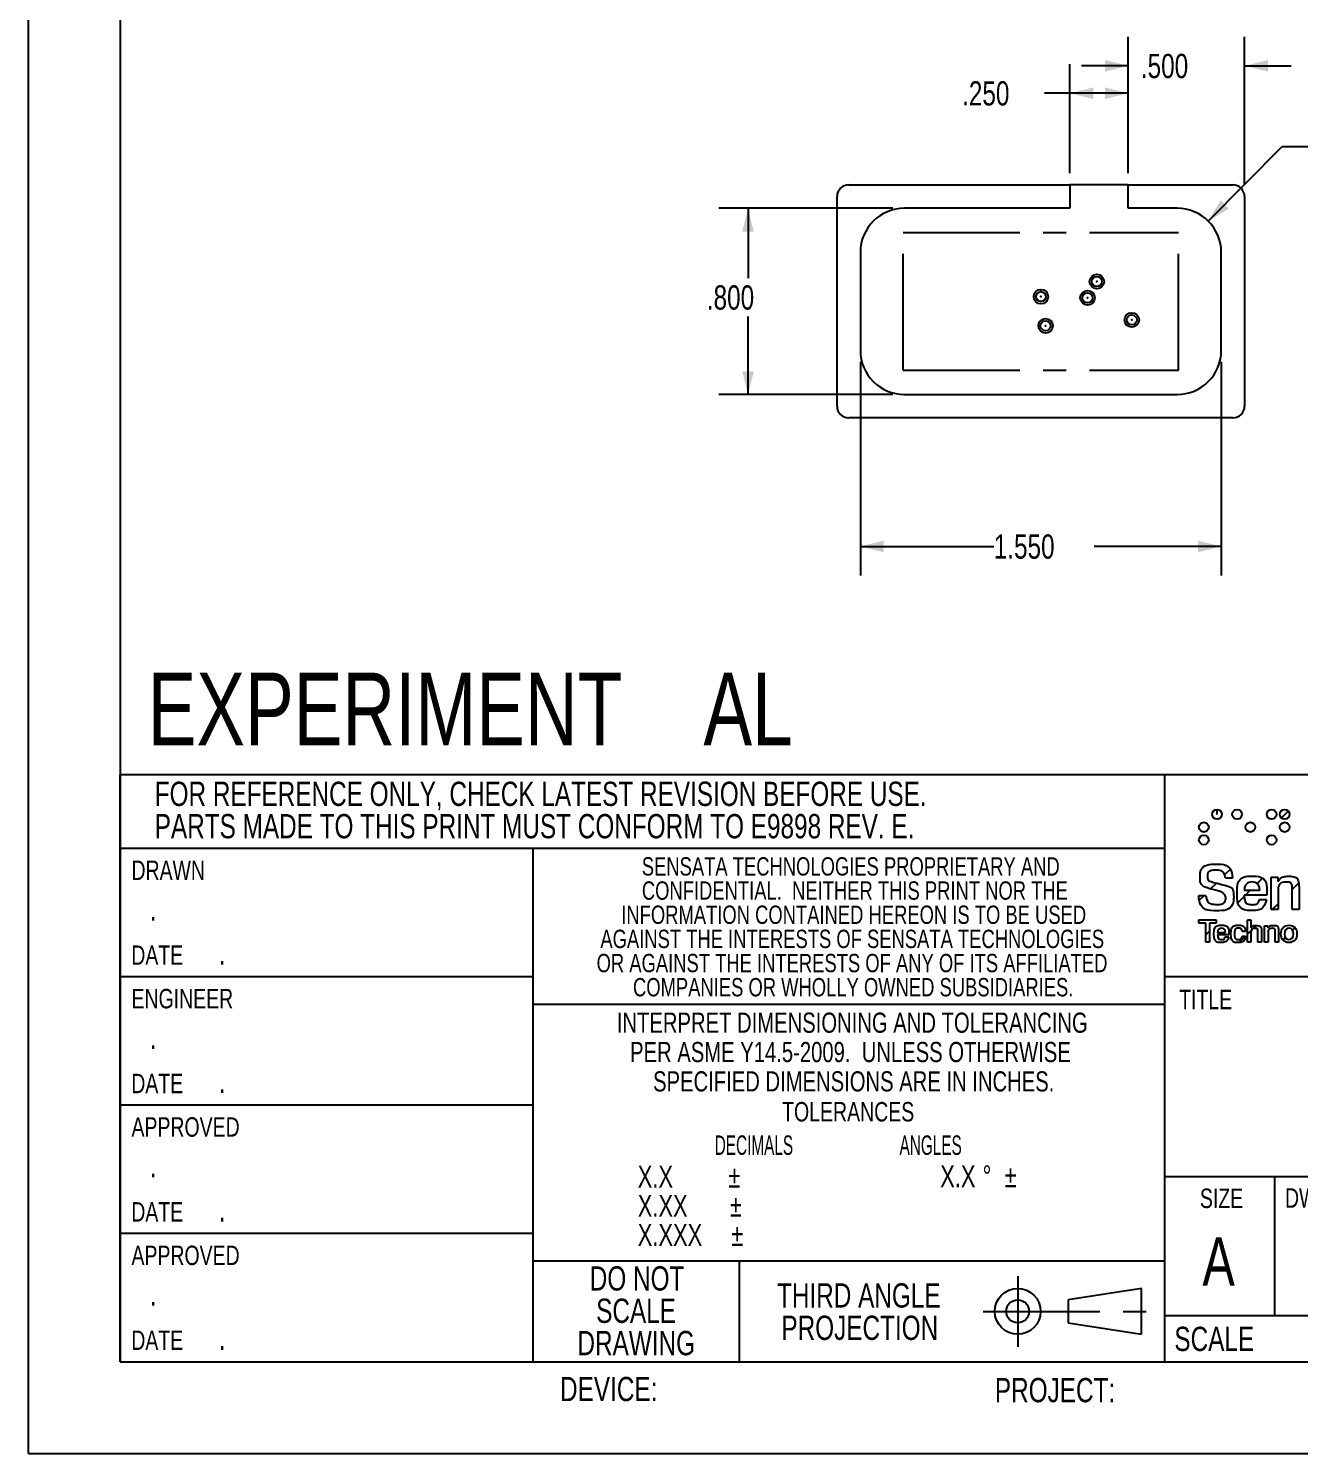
# Model space of a CAD drawing. Extents: x 0 to 8.5, y 0 to 11.
# Drawn here: x 0 to 5.46, y 0 to 6.12 of the extents above; entities that cross this region are included whole.
import ezdxf

# ---------------------------------------------------------------- set-up
doc = ezdxf.new("R2010")
doc.units = 0
doc.header["$MEASUREMENT"] = 0
doc.header["$PDSIZE"] = -1
doc.linetypes.add('CENTERX2', pattern=[0.8, 0.5, -0.1, 0.1, -0.1])
doc.layers.get('0').update_dxf_attribs({"linetype": 'CONTINUOUS'})
doc.styles.add('SLDTEXTSTYLE0', font='TXT', dxfattribs={"width": 0.75})
doc.styles.add('SLDTEXTSTYLE2', font='TXT', dxfattribs={"width": 0.589744})
doc.dimstyles.new('SLDDIMSTYLE0', dxfattribs={"dimtxt": 0.104167, "dimasz": 0.1, "dimexe": 0, "dimexo": 0.0625, "dimgap": 0.026042, "dimtad": 0, "dimtih": 1, "dimtoh": 1, "dimdec": 3, "dimrnd": 1e-09, "dimzin": 4, "dimtxsty": 'SLDTEXTSTYLE0', "dimsah": 1, "dimcen": 0.09, "dimazin": 3, "dimtfac": 1, "dimtdec": 3, "dimtofl": 0, "dimtmove": 0, "dimatfit": 3, "dimtolj": 1, "dimtzin": 12})
doc.dimstyles.new('SLDDIMSTYLE2', dxfattribs={"dimtxt": 0.104167, "dimasz": 0.1, "dimexe": 0, "dimexo": 0.0625, "dimgap": 0.026042, "dimtad": 0, "dimtih": 1, "dimtoh": 1, "dimdec": 3, "dimrnd": 1e-09, "dimzin": 4, "dimtxsty": 'SLDTEXTSTYLE0', "dimsah": 1, "dimcen": 0, "dimazin": 3, "dimtfac": 1, "dimtdec": 3, "dimtofl": 0, "dimtmove": 0, "dimatfit": 3, "dimtolj": 1, "dimtzin": 12})
doc.dimstyles.new('SLDDIMSTYLE3', dxfattribs={"dimtxt": 0.104167, "dimasz": 0.1, "dimexe": 0, "dimexo": 0.0625, "dimgap": 0.026042, "dimtad": 0, "dimtih": 1, "dimtoh": 1, "dimdec": 3, "dimrnd": 1e-09, "dimzin": 4, "dimtxsty": 'SLDTEXTSTYLE0', "dimsah": 1, "dimcen": 0.09, "dimazin": 3, "dimtfac": 1, "dimtdec": 3, "dimtmove": 0, "dimatfit": 3, "dimtolj": 1, "dimtzin": 12})

# ---------------------------------------------------------------- blocks, each defined once
blk = doc.blocks.new('SW_NOTE_2')
at = {"color": 0, "linetype": 'CONTINUOUS', "attachment_point": 2}
for s, insert, char_height, style in [('TOLERANCES', (0.3391, 0.1076), 0.08346, 'SLDTEXTSTYLE0'), ('DECIMALS                         ANGLES', (0.2964, -0.0359), 0.083465, 'SLDTEXTSTYLE2')]:
    blk.add_mtext(s, dxfattribs=dict(at, insert=insert, char_height=char_height, style=style))
blk = doc.blocks.new('SW_NOTE_3')
at = {"color": 0, "linetype": 'CONTINUOUS', "char_height": 0.086614, "attachment_point": 2, "style": 'SLDTEXTSTYLE0'}
for s, insert in [('INTERPRET DIMENSIONING AND TOLERANCING', (1.2627, 0.1117)), ('PER ASME Y14.5-2009.  UNLESS OTHERWISE', (1.2549, -0.0143)), ('SPECIFIED DIMENSIONS ARE IN INCHES.', (1.2689, -0.1403))]:
    blk.add_mtext(s, dxfattribs=dict(at, insert=insert))
blk = doc.blocks.new('SW_NOTE_4')
at = {"color": 0, "linetype": 'CONTINUOUS', "char_height": 0.104167, "attachment_point": 1, "style": 'SLDTEXTSTYLE0'}
for s, insert in [('FOR REFERENCE ONLY, CHECK LATEST REVISION BEFORE USE.', (0, 0.1343)), ('PARTS MADE TO THIS PRINT MUST CONFORM TO E9898 REV. E.', (0, -0.0046))]:
    blk.add_mtext(s, dxfattribs=dict(at, insert=insert))
blk = doc.blocks.new('SW_NOTE_5')
at = {"color": 0, "linetype": 'CONTINUOUS', "char_height": 0.09375, "attachment_point": 1, "style": 'SLDTEXTSTYLE0'}
for s, insert in [('X.X', (0, 0.1209)), ('%%p', (0.3894, 0.1209)), ('X.XX', (0, -0.0041)), ('%%p', (0.3954, -0.0041)), ('X.XXX', (0, -0.1291)), ('%%p', (0.4013, -0.1291))]:
    blk.add_mtext(s, dxfattribs=dict(at, insert=insert))
blk = doc.blocks.new('SW_NOTE_6')
at = {"color": 0, "linetype": 'CONTINUOUS', "char_height": 0.09375, "attachment_point": 1, "style": 'SLDTEXTSTYLE0'}
for s, insert in [('X.X', (0, 0.1209)), ('%%d', (0.1821, 0.1209)), ('%%p', (0.2763, 0.1209))]:
    blk.add_mtext(s, dxfattribs=dict(at, insert=insert))
blk = doc.blocks.new('SW_NOTE_7')
at = {"color": 0, "linetype": 'CONTINUOUS', "char_height": 0.3125, "attachment_point": 1, "style": 'SLDTEXTSTYLE0'}
for s, insert in [('EXPERIMENT', (0, 0.4028)), ('AL', (2.3866, 0.4028))]:
    blk.add_mtext(s, dxfattribs=dict(at, insert=insert))
blk = doc.blocks.new('SW_NOTE_8')
at = {"color": 0, "linetype": 'CONTINUOUS', "attachment_point": 2, "style": 'SLDTEXTSTYLE0'}
for s, insert, char_height in [('THIRD ANGLE', (0.4313, 0.1343), 0.104167), ('PROJECTION', (0.4355, -0.0046), 0.10417)]:
    blk.add_mtext(s, dxfattribs=dict(at, insert=insert, char_height=char_height))
blk = doc.blocks.new('SW_NOTE_10')
at = {"color": 0, "linetype": 'CONTINUOUS', "char_height": 0.07874, "attachment_point": 2, "style": 'SLDTEXTSTYLE0'}
for s, insert in [('SENSATA TECHNOLOGIES PROPRIETARY AND', (1.0913, 0.1015)), ('CONFIDENTIAL.  NEITHER THIS PRINT NOR THE', (1.1091, -0.0022)), ('INFORMATION CONTAINED HEREON IS TO BE USED', (1.104, -0.106)), ('AGAINST THE INTERESTS OF SENSATA TECHNOLOGIES', (1.0977, -0.2097)), ('OR AGAINST THE INTERESTS OF ANY OF ITS AFFILIATED', (1.0968, -0.3135)), ('COMPANIES OR WHOLLY OWNED SUBSIDIARIES.', (1.1019, -0.4172))]:
    blk.add_mtext(s, dxfattribs=dict(at, insert=insert))
blk = doc.blocks.new('SW_NOTE_11')
at = {"color": 0, "linetype": 'CONTINUOUS', "char_height": 0.10417, "attachment_point": 2, "style": 'SLDTEXTSTYLE0'}
for s, insert in [('DO NOT', (0.2702, 0.1343)), ('SCALE', (0.2659, -0.0046)), ('DRAWING', (0.2667, -0.1435))]:
    blk.add_mtext(s, dxfattribs=dict(at, insert=insert))
blk = doc.blocks.new('_D_3')
at = {"color": 7, "linetype": 'CONTINUOUS'}
for p, q in [((5.0662, 5.2917), (5.384, 5.6116)), ((5.384, 5.6116), (5.5021, 5.6116))]:
    blk.add_line(p, q, dxfattribs=at)
blk.add_solid([(5.0662, 5.2917), (5.1544, 5.345), (5.1189, 5.3802)], dxfattribs=at)
at = {"color": 7, "linetype": 'CONTINUOUS', "insert": (5.5021, 5.6631, 0.4), "char_height": 0.10417, "attachment_point": 1, "style": 'SLDTEXTSTYLE0'}
blk.add_mtext('R.190', dxfattribs=at)
blk = doc.blocks.new('_D_4')
at = {"color": 7, "linetype": 'CONTINUOUS'}
for p, q in [((3.5722, 4.6869), (3.5722, 3.7696)), ((5.1222, 4.6869), (5.1222, 3.7696)), ((3.5722, 3.8946), (4.145, 3.8946)), ((5.1222, 3.8946), (4.5758, 3.8946))]:
    blk.add_line(p, q, dxfattribs=at)
for points in [[(3.5722, 3.8946), (3.6722, 3.8696), (3.6722, 3.9196)], [(5.1222, 3.8946), (5.0222, 3.9196), (5.0222, 3.8696)]]:
    blk.add_solid(points, dxfattribs=at)
at = {"color": 7, "linetype": 'CONTINUOUS', "insert": (4.145, 3.9462, 0.4), "char_height": 0.10417, "attachment_point": 1, "style": 'SLDTEXTSTYLE0'}
blk.add_mtext('1.550', dxfattribs=at)
blk = doc.blocks.new('_D_5')
at = {"color": 7, "linetype": 'CONTINUOUS'}
for p, q in [((3.7122, 5.3469), (2.9648, 5.3469)), ((3.0898, 5.3469), (3.0898, 5.0469)), ((3.0898, 4.5469), (3.0898, 4.8814)), ((3.7122, 4.5469), (2.9648, 4.5469))]:
    blk.add_line(p, q, dxfattribs=at)
for points in [[(3.0898, 5.3469), (3.0648, 5.2469), (3.1148, 5.2469)], [(3.0898, 4.5469), (3.1148, 4.6469), (3.0648, 4.6469)]]:
    blk.add_solid(points, dxfattribs=at)
at = {"color": 7, "linetype": 'CONTINUOUS', "insert": (2.9129, 5.0157, 0.4), "char_height": 0.10417, "attachment_point": 1, "style": 'SLDTEXTSTYLE0'}
blk.add_mtext('.800', dxfattribs=at)
blk = doc.blocks.new('_D_6')
at = {"color": 7, "linetype": 'CONTINUOUS'}
for p, q in [((4.7222, 5.4969), (4.7222, 6.0832)), ((5.2222, 5.4469), (5.2222, 6.0832)), ((4.7222, 5.9582), (4.5222, 5.9582)), ((5.2222, 5.9582), (5.4222, 5.9582))]:
    blk.add_line(p, q, dxfattribs=at)
for points in [[(4.7222, 5.9582), (4.6222, 5.9832), (4.6222, 5.9332)], [(5.2222, 5.9582), (5.3222, 5.9332), (5.3222, 5.9832)]]:
    blk.add_solid(points, dxfattribs=at)
at = {"color": 7, "linetype": 'CONTINUOUS', "insert": (4.7768, 6.0097, 0.4), "char_height": 0.10417, "attachment_point": 1, "style": 'SLDTEXTSTYLE0'}
blk.add_mtext('.500', dxfattribs=at)
blk = doc.blocks.new('_D_7')
at = {"color": 7, "linetype": 'CONTINUOUS'}
for p, q in [((4.4722, 5.4969), (4.4722, 5.9656)), ((4.7222, 5.4969), (4.7222, 5.9656)), ((4.4722, 5.8406), (4.3629, 5.8406)), ((4.7222, 5.8406), (4.4722, 5.8406))]:
    blk.add_line(p, q, dxfattribs=at)
for points in [[(4.4722, 5.8406), (4.5722, 5.8156), (4.5722, 5.8656)], [(4.7222, 5.8406), (4.6222, 5.8656), (4.6222, 5.8156)]]:
    blk.add_solid(points, dxfattribs=at)
at = {"color": 7, "linetype": 'CONTINUOUS', "insert": (4.0091, 5.8921, 0.4), "char_height": 0.10417, "attachment_point": 1, "style": 'SLDTEXTSTYLE0'}
blk.add_mtext('.250', dxfattribs=at)

msp = doc.modelspace()

# ---------------------------------------------------------------- hatches: boundary and pattern name
at = {"linetype": 'CONTINUOUS'}
h = msp.add_hatch(dxfattribs=at)
h.set_pattern_fill('ANSI31', style=0)
edge = h.paths.add_edge_path(flags=0)
edge.add_spline(control_points=[(5.0829, 2.7441), (5.0829, 2.7556), (5.0923, 2.765), (5.1038, 2.765), (5.1153, 2.765), (5.1246, 2.7556), (5.1246, 2.7441)], knot_values=[0, 0, 0, 0, 1, 1, 1, 2, 2, 2, 2], weights=[1, 1, 1, 1, 1, 1, 1], degree=3, periodic=0)
edge.add_spline(control_points=[(5.1246, 2.7441), (5.1246, 2.7326), (5.1153, 2.7232), (5.1038, 2.7232), (5.0923, 2.7232), (5.0829, 2.7326), (5.0829, 2.7441)], knot_values=[2, 2, 2, 2, 3, 3, 3, 4, 4, 4, 4], weights=[1, 1, 1, 1, 1, 1, 1], degree=3, periodic=0)
h = msp.add_hatch(dxfattribs=at)
h.set_pattern_fill('ANSI31', style=0)
edge = h.paths.add_edge_path(flags=0)
edge.add_spline(control_points=[(5.1694, 2.7441), (5.1694, 2.7556), (5.1787, 2.765), (5.1902, 2.765), (5.2017, 2.765), (5.2111, 2.7556), (5.2111, 2.7441)], knot_values=[0, 0, 0, 0, 1, 1, 1, 2, 2, 2, 2], weights=[1, 1, 1, 1, 1, 1, 1], degree=3, periodic=0)
edge.add_spline(control_points=[(5.2111, 2.7441), (5.2111, 2.7326), (5.2017, 2.7232), (5.1902, 2.7232), (5.1787, 2.7232), (5.1694, 2.7326), (5.1694, 2.7441)], knot_values=[2, 2, 2, 2, 3, 3, 3, 4, 4, 4, 4], weights=[1, 1, 1, 1, 1, 1, 1], degree=3, periodic=0)
h = msp.add_hatch(dxfattribs=at)
h.set_pattern_fill('ANSI31', style=0)
edge = h.paths.add_edge_path(flags=0)
edge.add_spline(control_points=[(5.3173, 2.7441), (5.3173, 2.7556), (5.3266, 2.765), (5.3381, 2.765), (5.3496, 2.765), (5.359, 2.7556), (5.359, 2.7441)], knot_values=[0, 0, 0, 0, 1, 1, 1, 2, 2, 2, 2], weights=[1, 1, 1, 1, 1, 1, 1], degree=3, periodic=0)
edge.add_spline(control_points=[(5.359, 2.7441), (5.359, 2.7326), (5.3496, 2.7232), (5.3381, 2.7232), (5.3266, 2.7232), (5.3173, 2.7326), (5.3173, 2.7441)], knot_values=[2, 2, 2, 2, 3, 3, 3, 4, 4, 4, 4], weights=[1, 1, 1, 1, 1, 1, 1], degree=3, periodic=0)
h = msp.add_hatch(dxfattribs=at)
h.set_pattern_fill('ANSI31', style=0)
edge = h.paths.add_edge_path(flags=0)
edge.add_spline(control_points=[(5.3738, 2.7441), (5.3738, 2.7556), (5.3831, 2.765), (5.3946, 2.765), (5.4061, 2.765), (5.4155, 2.7556), (5.4155, 2.7441)], knot_values=[0, 0, 0, 0, 1, 1, 1, 2, 2, 2, 2], weights=[1, 1, 1, 1, 1, 1, 1], degree=3, periodic=0)
edge.add_spline(control_points=[(5.4155, 2.7441), (5.4155, 2.7326), (5.4061, 2.7232), (5.3946, 2.7232), (5.3831, 2.7232), (5.3738, 2.7326), (5.3738, 2.7441)], knot_values=[2, 2, 2, 2, 3, 3, 3, 4, 4, 4, 4], weights=[1, 1, 1, 1, 1, 1, 1], degree=3, periodic=0)
h = msp.add_hatch(dxfattribs=at)
h.set_pattern_fill('ANSI31', style=0)
edge = h.paths.add_edge_path(flags=0)
edge.add_spline(control_points=[(5.0264, 2.6894), (5.0264, 2.7009), (5.0357, 2.7102), (5.0472, 2.7102), (5.0587, 2.7102), (5.0681, 2.7009), (5.0681, 2.6894)], knot_values=[0, 0, 0, 0, 1, 1, 1, 2, 2, 2, 2], weights=[1, 1, 1, 1, 1, 1, 1], degree=3, periodic=0)
edge.add_spline(control_points=[(5.0681, 2.6894), (5.0681, 2.6779), (5.0587, 2.6685), (5.0472, 2.6685), (5.0357, 2.6685), (5.0264, 2.6779), (5.0264, 2.6894)], knot_values=[2, 2, 2, 2, 3, 3, 3, 4, 4, 4, 4], weights=[1, 1, 1, 1, 1, 1, 1], degree=3, periodic=0)
h = msp.add_hatch(dxfattribs=at)
h.set_pattern_fill('ANSI31', style=0)
edge = h.paths.add_edge_path(flags=0)
edge.add_spline(control_points=[(5.2259, 2.6894), (5.2259, 2.7009), (5.2352, 2.7102), (5.2467, 2.7102), (5.2583, 2.7102), (5.2676, 2.7009), (5.2676, 2.6894)], knot_values=[0, 0, 0, 0, 1, 1, 1, 2, 2, 2, 2], weights=[1, 1, 1, 1, 1, 1, 1], degree=3, periodic=0)
edge.add_spline(control_points=[(5.2676, 2.6894), (5.2676, 2.6779), (5.2583, 2.6685), (5.2467, 2.6685), (5.2352, 2.6685), (5.2259, 2.6779), (5.2259, 2.6894)], knot_values=[2, 2, 2, 2, 3, 3, 3, 4, 4, 4, 4], weights=[1, 1, 1, 1, 1, 1, 1], degree=3, periodic=0)
h = msp.add_hatch(dxfattribs=at)
h.set_pattern_fill('ANSI31', style=0)
edge = h.paths.add_edge_path(flags=0)
edge.add_spline(control_points=[(5.3738, 2.6894), (5.3738, 2.7009), (5.3831, 2.7102), (5.3946, 2.7102), (5.4061, 2.7102), (5.4155, 2.7009), (5.4155, 2.6894)], knot_values=[0, 0, 0, 0, 1, 1, 1, 2, 2, 2, 2], weights=[1, 1, 1, 1, 1, 1, 1], degree=3, periodic=0)
edge.add_spline(control_points=[(5.4155, 2.6894), (5.4155, 2.6779), (5.4061, 2.6685), (5.3946, 2.6685), (5.3831, 2.6685), (5.3738, 2.6779), (5.3738, 2.6894)], knot_values=[2, 2, 2, 2, 3, 3, 3, 4, 4, 4, 4], weights=[1, 1, 1, 1, 1, 1, 1], degree=3, periodic=0)
h = msp.add_hatch(dxfattribs=at)
h.set_pattern_fill('ANSI31', style=0)
edge = h.paths.add_edge_path(flags=0)
edge.add_spline(control_points=[(5.0264, 2.6346), (5.0264, 2.6462), (5.0357, 2.6555), (5.0472, 2.6555), (5.0587, 2.6555), (5.0681, 2.6462), (5.0681, 2.6346)], knot_values=[0, 0, 0, 0, 1, 1, 1, 2, 2, 2, 2], weights=[1, 1, 1, 1, 1, 1, 1], degree=3, periodic=0)
edge.add_spline(control_points=[(5.0681, 2.6346), (5.0681, 2.6231), (5.0587, 2.6138), (5.0472, 2.6138), (5.0357, 2.6138), (5.0264, 2.6231), (5.0264, 2.6346)], knot_values=[2, 2, 2, 2, 3, 3, 3, 4, 4, 4, 4], weights=[1, 1, 1, 1, 1, 1, 1], degree=3, periodic=0)
h = msp.add_hatch(dxfattribs=at)
h.set_pattern_fill('ANSI31', style=0)
edge = h.paths.add_edge_path(flags=0)
edge.add_spline(control_points=[(5.3173, 2.6346), (5.3173, 2.6462), (5.3266, 2.6555), (5.3381, 2.6555), (5.3496, 2.6555), (5.359, 2.6462), (5.359, 2.6346)], knot_values=[0, 0, 0, 0, 1, 1, 1, 2, 2, 2, 2], weights=[1, 1, 1, 1, 1, 1, 1], degree=3, periodic=0)
edge.add_spline(control_points=[(5.359, 2.6346), (5.359, 2.6231), (5.3496, 2.6138), (5.3381, 2.6138), (5.3266, 2.6138), (5.3173, 2.6231), (5.3173, 2.6346)], knot_values=[2, 2, 2, 2, 3, 3, 3, 4, 4, 4, 4], weights=[1, 1, 1, 1, 1, 1, 1], degree=3, periodic=0)
h = msp.add_hatch(dxfattribs=at)
h.set_pattern_fill('ANSI31', style=0)
edge = h.paths.add_edge_path(flags=0)
edge.add_spline(control_points=[(5.1399, 2.4702), (5.1386, 2.4916), (5.1227, 2.5046), (5.0978, 2.5046), (5.0755, 2.5046), (5.0626, 2.4927), (5.0626, 2.4795), (5.0626, 2.4599), (5.0827, 2.454), (5.1076, 2.4477), (5.1492, 2.4371), (5.1754, 2.4278), (5.1754, 2.3899), (5.1754, 2.3552), (5.1479, 2.3303), (5.1015, 2.3303), (5.0538, 2.3303), (5.0271, 2.3542), (5.0252, 2.3966)], knot_values=[0, 0, 0, 0, 1, 2, 3, 4, 5, 6, 7, 8, 9, 10, 11, 12, 13, 14, 15, 16, 16, 16, 16], weights=[1, 1, 1, 1, 1, 1, 1, 1, 1, 1, 1, 1, 1, 1, 1, 1, 1, 1, 1], degree=3, periodic=0)
edge.add_line((5.0252, 2.3966), (5.0559, 2.3966))
edge.add_spline(control_points=[(5.0559, 2.3966), (5.0578, 2.3717), (5.0755, 2.3576), (5.1042, 2.3576), (5.1275, 2.3576), (5.1412, 2.3708), (5.1412, 2.3849), (5.1412, 2.3907), (5.137, 2.3995), (5.1309, 2.405), (5.1219, 2.4132), (5.1076, 2.4156), (5.0891, 2.4204), (5.0496, 2.4307), (5.0308, 2.4453), (5.0308, 2.4771), (5.0308, 2.507), (5.0565, 2.5308), (5.1015, 2.5308), (5.1431, 2.5308), (5.1698, 2.5073), (5.1701, 2.4702)], knot_values=[0, 0, 0, 0, 1, 2, 3, 4, 5, 6, 7, 8, 9, 10, 11, 12, 13, 14, 15, 16, 17, 18, 19, 19, 19, 19], weights=[1, 1, 1, 1, 1, 1, 1, 1, 1, 1, 1, 1, 1, 1, 1, 1, 1, 1, 1, 1, 1, 1], degree=3, periodic=0)
edge.add_line((5.1701, 2.4702), (5.1399, 2.4702))
h = msp.add_hatch(dxfattribs=at)
h.set_pattern_fill('ANSI31', style=0)
edge = h.paths.add_edge_path(flags=0)
edge.add_spline(control_points=[(5.2204, 2.3971), (5.221, 2.3708), (5.234, 2.3565), (5.256, 2.3565), (5.2718, 2.3565), (5.2832, 2.365), (5.2869, 2.3793)], knot_values=[0, 0, 0, 0, 1, 2, 3, 4, 4, 4, 4], weights=[1, 1, 1, 1, 1, 1, 1], degree=3, periodic=0)
edge.add_line((5.2869, 2.3793), (5.3163, 2.3793))
edge.add_spline(control_points=[(5.3163, 2.3793), (5.311, 2.3505), (5.2864, 2.3308), (5.2541, 2.3308), (5.2146, 2.3308), (5.1897, 2.3584), (5.1897, 2.4055), (5.1897, 2.4519), (5.2144, 2.4795), (5.2549, 2.4795), (5.2936, 2.4795), (5.3184, 2.4532), (5.3184, 2.4074), (5.3184, 2.4042), (5.3182, 2.4008), (5.3179, 2.3971)], knot_values=[0, 0, 0, 0, 1, 2, 3, 4, 5, 6, 7, 8, 9, 10, 11, 12, 13, 13, 13, 13], weights=[1, 1, 1, 1, 1, 1, 1, 1, 1, 1, 1, 1, 1, 1, 1, 1], degree=3, periodic=0)
edge.add_line((5.3179, 2.3971), (5.2204, 2.3971))
edge = h.paths.add_edge_path(flags=0)
edge.add_spline(control_points=[(5.2875, 2.4185), (5.2872, 2.4416), (5.275, 2.4543), (5.2541, 2.4543)], knot_values=[0, 0, 0, 0, 1, 1, 1, 1], weights=[1, 1, 1, 1], degree=3, periodic=0)
edge.add_spline(control_points=[(5.2541, 2.4543), (5.234, 2.4543), (5.2223, 2.4416), (5.2204, 2.4185)], knot_values=[0, 0, 0, 0, 1, 1, 1, 1], weights=[1, 1, 1, 1], degree=3, periodic=0)
edge.add_line((5.2204, 2.4185), (5.2875, 2.4185))
h = msp.add_hatch(dxfattribs=at)
h.set_pattern_fill('ANSI31', style=0)
edge = h.paths.add_edge_path(flags=0)
edge.add_line((5.4565, 2.4241), (5.4565, 2.3353))
edge.add_line((5.4565, 2.3353), (5.4268, 2.3353))
edge.add_line((5.4268, 2.3353), (5.4268, 2.4207))
edge.add_spline(control_points=[(5.4268, 2.4207), (5.4268, 2.4241), (5.4268, 2.4262), (5.4268, 2.427), (5.4268, 2.444), (5.4178, 2.4532), (5.4014, 2.4532), (5.3794, 2.4532), (5.3659, 2.44), (5.3659, 2.4164)], knot_values=[0, 0, 0, 0, 1, 2, 3, 4, 5, 6, 7, 7, 7, 7], weights=[1, 1, 1, 1, 1, 1, 1, 1, 1, 1], degree=3, periodic=0)
edge.add_line((5.3659, 2.4164), (5.3659, 2.3353))
edge.add_line((5.3659, 2.3353), (5.3362, 2.3353))
edge.add_line((5.3362, 2.3353), (5.3362, 2.475))
edge.add_line((5.3362, 2.475), (5.3648, 2.475))
edge.add_line((5.3648, 2.475), (5.3648, 2.4561))
edge.add_spline(control_points=[(5.3648, 2.4561), (5.3746, 2.4704), (5.39, 2.4784), (5.4075, 2.4784), (5.4467, 2.4784), (5.4565, 2.4596), (5.4565, 2.4241)], knot_values=[0, 0, 0, 0, 1, 2, 3, 4, 4, 4, 4], weights=[1, 1, 1, 1, 1, 1, 1], degree=3, periodic=0)
h = msp.add_hatch(dxfattribs=at)
h.set_pattern_fill('ANSI31', style=0)
h.paths.add_polyline_path([(5.0263, 2.2913), (5.1008, 2.2913), (5.1008, 2.2774), (5.0715, 2.2774), (5.0715, 2.196), (5.0558, 2.196), (5.0558, 2.2774), (5.0263, 2.2774)], flags=0)
h = msp.add_hatch(dxfattribs=at)
h.set_pattern_fill('ANSI31', style=0)
edge = h.paths.add_edge_path(flags=0)
edge.add_spline(control_points=[(5.1061, 2.2269), (5.1063, 2.2138), (5.1128, 2.2066), (5.1238, 2.2066), (5.1318, 2.2066), (5.1375, 2.2109), (5.1393, 2.218)], knot_values=[0, 0, 0, 0, 1, 2, 3, 4, 4, 4, 4], weights=[1, 1, 1, 1, 1, 1, 1], degree=3, periodic=0)
edge.add_line((5.1393, 2.218), (5.154, 2.218))
edge.add_spline(control_points=[(5.154, 2.218), (5.1514, 2.2036), (5.1391, 2.1938), (5.1229, 2.1938), (5.1032, 2.1938), (5.0907, 2.2076), (5.0907, 2.2311), (5.0907, 2.2543), (5.103, 2.2681), (5.1233, 2.2681), (5.1426, 2.2681), (5.1551, 2.255), (5.1551, 2.2321), (5.1551, 2.2305), (5.1549, 2.2288), (5.1548, 2.2269)], knot_values=[0, 0, 0, 0, 1, 2, 3, 4, 5, 6, 7, 8, 9, 10, 11, 12, 13, 13, 13, 13], weights=[1, 1, 1, 1, 1, 1, 1, 1, 1, 1, 1, 1, 1, 1, 1, 1], degree=3, periodic=0)
edge.add_line((5.1548, 2.2269), (5.1061, 2.2269))
edge = h.paths.add_edge_path(flags=0)
edge.add_spline(control_points=[(5.1396, 2.2376), (5.1394, 2.2492), (5.1334, 2.2555), (5.1229, 2.2555)], knot_values=[0, 0, 0, 0, 1, 1, 1, 1], weights=[1, 1, 1, 1], degree=3, periodic=0)
edge.add_spline(control_points=[(5.1229, 2.2555), (5.1128, 2.2555), (5.107, 2.2492), (5.1061, 2.2376)], knot_values=[0, 0, 0, 0, 1, 1, 1, 1], weights=[1, 1, 1, 1], degree=3, periodic=0)
edge.add_line((5.1061, 2.2376), (5.1396, 2.2376))
h = msp.add_hatch(dxfattribs=at)
h.set_pattern_fill('ANSI31', style=0)
edge = h.paths.add_edge_path(flags=0)
edge.add_spline(control_points=[(5.2116, 2.242), (5.2108, 2.2503), (5.2051, 2.2554), (5.1965, 2.2554), (5.185, 2.2554), (5.1791, 2.2472), (5.1791, 2.231), (5.1791, 2.2152), (5.1851, 2.2069), (5.1961, 2.2069), (5.205, 2.2069), (5.2107, 2.2121), (5.212, 2.2216)], knot_values=[0, 0, 0, 0, 1, 2, 3, 4, 5, 6, 7, 8, 9, 10, 10, 10, 10], weights=[1, 1, 1, 1, 1, 1, 1, 1, 1, 1, 1, 1, 1], degree=3, periodic=0)
edge.add_line((5.212, 2.2216), (5.2262, 2.2216))
edge.add_spline(control_points=[(5.2262, 2.2216), (5.225, 2.2044), (5.2134, 2.1938), (5.1947, 2.1938), (5.1757, 2.1938), (5.1637, 2.2078), (5.1637, 2.2307), (5.1637, 2.2542), (5.176, 2.2681), (5.1961, 2.2681), (5.2138, 2.2681), (5.2253, 2.2583), (5.2262, 2.242)], knot_values=[0, 0, 0, 0, 1, 2, 3, 4, 5, 6, 7, 8, 9, 10, 10, 10, 10], weights=[1, 1, 1, 1, 1, 1, 1, 1, 1, 1, 1, 1, 1], degree=3, periodic=0)
edge.add_line((5.2262, 2.242), (5.2116, 2.242))
h = msp.add_hatch(dxfattribs=at)
h.set_pattern_fill('ANSI31', style=0)
edge = h.paths.add_edge_path(flags=0)
edge.add_line((5.2345, 2.2913), (5.2494, 2.2913))
edge.add_line((5.2494, 2.2913), (5.2494, 2.2568))
edge.add_spline(control_points=[(5.2494, 2.2568), (5.2539, 2.2637), (5.2613, 2.2676), (5.2707, 2.2676), (5.2861, 2.2676), (5.2945, 2.2599), (5.2945, 2.2456), (5.2945, 2.2445), (5.2947, 2.2424), (5.2947, 2.2394)], knot_values=[0, 0, 0, 0, 1, 2, 3, 4, 5, 6, 7, 7, 7, 7], weights=[1, 1, 1, 1, 1, 1, 1, 1, 1, 1], degree=3, periodic=0)
edge.add_line((5.2947, 2.2394), (5.2947, 2.196))
edge.add_line((5.2947, 2.196), (5.2798, 2.196))
edge.add_line((5.2798, 2.196), (5.2798, 2.2362))
edge.add_spline(control_points=[(5.2798, 2.2362), (5.2798, 2.2371), (5.2798, 2.238), (5.2798, 2.2391), (5.2798, 2.2498), (5.2761, 2.2549), (5.2665, 2.2549), (5.2565, 2.2549), (5.2494, 2.2482), (5.2494, 2.2374)], knot_values=[0, 0, 0, 0, 1, 2, 3, 4, 5, 6, 7, 7, 7, 7], weights=[1, 1, 1, 1, 1, 1, 1, 1, 1, 1], degree=3, periodic=0)
edge.add_line((5.2494, 2.2374), (5.2494, 2.196))
edge.add_line((5.2494, 2.196), (5.2345, 2.196))
edge.add_line((5.2345, 2.196), (5.2345, 2.2913))
h = msp.add_hatch(dxfattribs=at)
h.set_pattern_fill('ANSI31', style=0)
edge = h.paths.add_edge_path(flags=0)
edge.add_line((5.3686, 2.2404), (5.3686, 2.196))
edge.add_line((5.3686, 2.196), (5.3537, 2.196))
edge.add_line((5.3537, 2.196), (5.3537, 2.2387))
edge.add_spline(control_points=[(5.3537, 2.2387), (5.3537, 2.2404), (5.3537, 2.2415), (5.3537, 2.2419), (5.3537, 2.2503), (5.3492, 2.255), (5.341, 2.255), (5.33, 2.255), (5.3233, 2.2484), (5.3233, 2.2366)], knot_values=[0, 0, 0, 0, 1, 2, 3, 4, 5, 6, 7, 7, 7, 7], weights=[1, 1, 1, 1, 1, 1, 1, 1, 1, 1], degree=3, periodic=0)
edge.add_line((5.3233, 2.2366), (5.3233, 2.196))
edge.add_line((5.3233, 2.196), (5.3084, 2.196))
edge.add_line((5.3084, 2.196), (5.3084, 2.2658))
edge.add_line((5.3084, 2.2658), (5.3228, 2.2658))
edge.add_line((5.3228, 2.2658), (5.3228, 2.2564))
edge.add_spline(control_points=[(5.3228, 2.2564), (5.3277, 2.2636), (5.3353, 2.2676), (5.3441, 2.2676), (5.3637, 2.2676), (5.3686, 2.2582), (5.3686, 2.2404)], knot_values=[0, 0, 0, 0, 1, 2, 3, 4, 4, 4, 4], weights=[1, 1, 1, 1, 1, 1, 1], degree=3, periodic=0)
h = msp.add_hatch(dxfattribs=at)
h.set_pattern_fill('ANSI31', style=0)
edge = h.paths.add_edge_path(flags=0)
edge.add_spline(control_points=[(5.447, 2.2309), (5.447, 2.2076), (5.434, 2.1938), (5.4128, 2.1938), (5.3915, 2.1938), (5.3785, 2.2074), (5.3785, 2.2309)], knot_values=[0, 0, 0, 0, 1, 1, 1, 2, 2, 2, 2], weights=[1, 1, 1, 1, 1, 1, 1], degree=3, periodic=0)
edge.add_spline(control_points=[(5.3785, 2.2309), (5.3785, 2.2543), (5.3914, 2.2681), (5.4127, 2.2681), (5.434, 2.2681), (5.447, 2.2542), (5.447, 2.2309)], knot_values=[2, 2, 2, 2, 3, 3, 3, 4, 4, 4, 4], weights=[1, 1, 1, 1, 1, 1, 1], degree=3, periodic=0)
edge = h.paths.add_edge_path(flags=0)
edge.add_spline(control_points=[(5.4319, 2.2309), (5.4319, 2.2469), (5.425, 2.2554), (5.4128, 2.2554), (5.4005, 2.2554), (5.3936, 2.2468), (5.3936, 2.2309)], knot_values=[2, 2, 2, 2, 3, 3, 3, 4, 4, 4, 4], weights=[1, 1, 1, 1, 1, 1, 1], degree=3, periodic=0)
edge.add_spline(control_points=[(5.3936, 2.2309), (5.3936, 2.215), (5.4005, 2.2065), (5.4128, 2.2065), (5.425, 2.2065), (5.4319, 2.215), (5.4319, 2.2309)], knot_values=[0, 0, 0, 0, 1, 1, 1, 2, 2, 2, 2], weights=[1, 1, 1, 1, 1, 1, 1], degree=3, periodic=0)

# ---------------------------------------------------------------- linework, layer by layer
at = {"color": 7, "linetype": 'CONTINUOUS'}
for p, q in [((0, 0), (0, 11)), ((0.3937, 10.6063), (0.3937, 0.3937)), ((3.5222, 5.4469), (4.4722, 5.4469)), ((4.4722, 5.4469), (4.4722, 5.3469)), ((4.7222, 5.4469), (4.4722, 5.4469)), ((4.7222, 5.3469), (4.7222, 5.4469)), ((4.7222, 5.4469), (5.1722, 5.4469)), ((3.4722, 4.4969), (3.4722, 5.3969)), ((5.2222, 5.3969), (5.2222, 4.4969)), ((4.4722, 5.3469), (3.7622, 5.3469)), ((4.9322, 5.3469), (4.7222, 5.3469)), ((3.5722, 5.1569), (3.5722, 4.7369)), ((5.1222, 4.7369), (5.1222, 5.1569)), ((3.7622, 4.5469), (4.9322, 4.5469)), ((5.1722, 4.4469), (3.5222, 4.4469)), ((0.3937, 0.3937), (0.3937, 2.9134)), ((8.1063, 2.9134), (0.3937, 2.9134)), ((4.878, 2.9134), (4.878, 0.3937)), ((4.878, 2.5984), (0.3937, 2.5984)), ((2.1654, 2.5984), (2.1654, 0.3937)), ((5.1701, 2.4702), (5.1399, 2.4702)), ((5.3362, 2.3353), (5.3362, 2.475)), ((5.3362, 2.475), (5.3648, 2.475)), ((5.3648, 2.475), (5.3648, 2.4561)), ((5.0252, 2.3966), (5.0559, 2.3966)), ((5.2204, 2.4185), (5.2875, 2.4185)), ((5.3179, 2.3971), (5.2204, 2.3971)), ((5.3659, 2.4164), (5.3659, 2.3353)), ((5.4268, 2.3353), (5.4268, 2.4207)), ((5.4565, 2.4241), (5.4565, 2.3353)), ((5.2869, 2.3793), (5.3163, 2.3793)), ((5.3659, 2.3353), (5.3362, 2.3353)), ((5.4565, 2.3353), (5.4268, 2.3353)), ((5.0263, 2.2774), (5.0263, 2.2913)), ((5.0263, 2.2913), (5.1008, 2.2913)), ((5.0558, 2.2774), (5.0263, 2.2774)), ((5.0558, 2.196), (5.0558, 2.2774)), ((5.1008, 2.2774), (5.0715, 2.2774)), ((5.0715, 2.2774), (5.0715, 2.196)), ((5.1008, 2.2913), (5.1008, 2.2774)), ((5.2345, 2.196), (5.2345, 2.2913)), ((5.2345, 2.2913), (5.2494, 2.2913)), ((5.2494, 2.2913), (5.2494, 2.2568)), ((5.3084, 2.196), (5.3084, 2.2658)), ((5.3084, 2.2658), (5.3228, 2.2658)), ((5.3228, 2.2658), (5.3228, 2.2564)), ((5.1061, 2.2376), (5.1396, 2.2376)), ((5.1548, 2.2269), (5.1061, 2.2269)), ((5.1393, 2.218), (5.154, 2.218)), ((5.2262, 2.242), (5.2116, 2.242)), ((5.212, 2.2216), (5.2262, 2.2216)), ((5.2494, 2.2374), (5.2494, 2.196)), ((5.2798, 2.196), (5.2798, 2.2362)), ((5.2947, 2.2394), (5.2947, 2.196)), ((5.3233, 2.2366), (5.3233, 2.196)), ((5.3537, 2.196), (5.3537, 2.2387)), ((5.3686, 2.2404), (5.3686, 2.196)), ((5.0715, 2.196), (5.0558, 2.196)), ((5.2494, 2.196), (5.2345, 2.196)), ((5.2947, 2.196), (5.2798, 2.196)), ((5.3233, 2.196), (5.3084, 2.196)), ((5.3686, 2.196), (5.3537, 2.196)), ((2.1654, 2.0472), (0.3937, 2.0472)), ((8.1063, 2.0472), (4.878, 2.0472)), ((2.1654, 1.9291), (4.878, 1.9291)), ((2.1654, 1.4961), (0.3937, 1.4961)), ((4.878, 1.189), (8.1063, 1.189)), ((5.3504, 1.189), (5.3504, 0.5906)), ((2.1654, 0.9449), (0.3937, 0.9449)), ((2.1654, 0.8268), (4.878, 0.8268)), ((3.0512, 0.8268), (3.0512, 0.3937)), ((4.7795, 0.7087), (4.4646, 0.6594)), ((4.7795, 0.5118), (4.7795, 0.7087)), ((4.4646, 0.6594), (4.4646, 0.561)), ((4.4646, 0.561), (4.7795, 0.5118)), ((8.1063, 0.5906), (4.878, 0.5906)), ((0.3937, 0.3937), (8.1063, 0.3937)), ((0, 0), (8.5, 0))]:
    msp.add_line(p, q, dxfattribs=at)
at = {"color": 7, "linetype": 'CENTERX2'}
for p, q in [((3.7567, 4.6516), (3.7567, 5.2422)), ((3.7567, 5.2422), (4.9378, 5.2422)), ((4.9378, 4.6516), (4.9378, 5.2422)), ((3.7567, 4.6516), (4.9378, 4.6516)), ((5.1038, 2.7441), (5.1038, 2.765)), ((4.248, 0.762), (4.248, 0.4585)), ((4.1003, 0.6102), (4.8413, 0.6102))]:
    msp.add_line(p, q, dxfattribs=at)
at = {"color": 7, "linetype": 'CONTINUOUS'}
for centre, radius in [((4.5878, 5.0322), 0.0313), ((4.5878, 5.0322), 0.0215), ((4.3478, 4.9672), 0.0312), ((4.3478, 4.9672), 0.0215), ((4.5478, 4.9622), 0.0313), ((4.5478, 4.9622), 0.0215), ((4.7378, 4.8672), 0.0312), ((4.3678, 4.8422), 0.0312), ((4.3678, 4.8422), 0.0215), ((4.7378, 4.8672), 0.0215), ((4.248, 0.6102), 0.0984), ((4.248, 0.6102), 0.0492)]:
    msp.add_circle(centre, radius, dxfattribs=at)
for centre, radius, start, end in [((3.5222, 5.3969), 0.05, 90, 180), ((5.1722, 5.3969), 0.05, 0, 90), ((3.7622, 5.1569), 0.19, 90, 180), ((4.9322, 5.1569), 0.19, 0, 90), ((3.7622, 4.7369), 0.19, 180, 270), ((4.9322, 4.7369), 0.19, 270, 0), ((3.5222, 4.4969), 0.05, 180, 270), ((5.1722, 4.4969), 0.05, 270, 0)]:
    msp.add_arc(centre, radius, start, end, dxfattribs=at)
for points, knots in [([(5.0829, 2.7441), (5.0829, 2.7556), (5.0923, 2.765), (5.1038, 2.765), (5.1153, 2.765), (5.1246, 2.7556), (5.1246, 2.7441)], [0, 0, 0, 0, 1, 1, 1, 2, 2, 2, 2]), ([(5.1694, 2.7441), (5.1694, 2.7556), (5.1787, 2.765), (5.1902, 2.765), (5.2017, 2.765), (5.2111, 2.7556), (5.2111, 2.7441)], [0, 0, 0, 0, 1, 1, 1, 2, 2, 2, 2]), ([(5.3173, 2.7441), (5.3173, 2.7556), (5.3266, 2.765), (5.3381, 2.765), (5.3496, 2.765), (5.359, 2.7556), (5.359, 2.7441)], [0, 0, 0, 0, 1, 1, 1, 2, 2, 2, 2]), ([(5.3738, 2.7441), (5.3738, 2.7556), (5.3831, 2.765), (5.3946, 2.765), (5.4061, 2.765), (5.4155, 2.7556), (5.4155, 2.7441)], [0, 0, 0, 0, 1, 1, 1, 2, 2, 2, 2]), ([(5.0264, 2.6894), (5.0264, 2.7009), (5.0357, 2.7102), (5.0472, 2.7102), (5.0587, 2.7102), (5.0681, 2.7009), (5.0681, 2.6894)], [0, 0, 0, 0, 1, 1, 1, 2, 2, 2, 2]), ([(5.1246, 2.7441), (5.1246, 2.7326), (5.1153, 2.7232), (5.1038, 2.7232), (5.0923, 2.7232), (5.0829, 2.7326), (5.0829, 2.7441)], [2, 2, 2, 2, 3, 3, 3, 4, 4, 4, 4]), ([(5.2111, 2.7441), (5.2111, 2.7326), (5.2017, 2.7232), (5.1902, 2.7232), (5.1787, 2.7232), (5.1694, 2.7326), (5.1694, 2.7441)], [2, 2, 2, 2, 3, 3, 3, 4, 4, 4, 4]), ([(5.2259, 2.6894), (5.2259, 2.7009), (5.2352, 2.7102), (5.2467, 2.7102), (5.2583, 2.7102), (5.2676, 2.7009), (5.2676, 2.6894)], [0, 0, 0, 0, 1, 1, 1, 2, 2, 2, 2]), ([(5.359, 2.7441), (5.359, 2.7326), (5.3496, 2.7232), (5.3381, 2.7232), (5.3266, 2.7232), (5.3173, 2.7326), (5.3173, 2.7441)], [2, 2, 2, 2, 3, 3, 3, 4, 4, 4, 4]), ([(5.4155, 2.7441), (5.4155, 2.7326), (5.4061, 2.7232), (5.3946, 2.7232), (5.3831, 2.7232), (5.3738, 2.7326), (5.3738, 2.7441)], [2, 2, 2, 2, 3, 3, 3, 4, 4, 4, 4]), ([(5.3738, 2.6894), (5.3738, 2.7009), (5.3831, 2.7102), (5.3946, 2.7102), (5.4061, 2.7102), (5.4155, 2.7009), (5.4155, 2.6894)], [0, 0, 0, 0, 1, 1, 1, 2, 2, 2, 2]), ([(5.0681, 2.6894), (5.0681, 2.6779), (5.0587, 2.6685), (5.0472, 2.6685), (5.0357, 2.6685), (5.0264, 2.6779), (5.0264, 2.6894)], [2, 2, 2, 2, 3, 3, 3, 4, 4, 4, 4]), ([(5.0264, 2.6346), (5.0264, 2.6462), (5.0357, 2.6555), (5.0472, 2.6555), (5.0587, 2.6555), (5.0681, 2.6462), (5.0681, 2.6346)], [0, 0, 0, 0, 1, 1, 1, 2, 2, 2, 2]), ([(5.0681, 2.6346), (5.0681, 2.6231), (5.0587, 2.6138), (5.0472, 2.6138), (5.0357, 2.6138), (5.0264, 2.6231), (5.0264, 2.6346)], [2, 2, 2, 2, 3, 3, 3, 4, 4, 4, 4]), ([(5.2676, 2.6894), (5.2676, 2.6779), (5.2583, 2.6685), (5.2467, 2.6685), (5.2352, 2.6685), (5.2259, 2.6779), (5.2259, 2.6894)], [2, 2, 2, 2, 3, 3, 3, 4, 4, 4, 4]), ([(5.3173, 2.6346), (5.3173, 2.6462), (5.3266, 2.6555), (5.3381, 2.6555), (5.3496, 2.6555), (5.359, 2.6462), (5.359, 2.6346)], [0, 0, 0, 0, 1, 1, 1, 2, 2, 2, 2]), ([(5.359, 2.6346), (5.359, 2.6231), (5.3496, 2.6138), (5.3381, 2.6138), (5.3266, 2.6138), (5.3173, 2.6231), (5.3173, 2.6346)], [2, 2, 2, 2, 3, 3, 3, 4, 4, 4, 4]), ([(5.4155, 2.6894), (5.4155, 2.6779), (5.4061, 2.6685), (5.3946, 2.6685), (5.3831, 2.6685), (5.3738, 2.6779), (5.3738, 2.6894)], [2, 2, 2, 2, 3, 3, 3, 4, 4, 4, 4]), ([(5.3785, 2.2309), (5.3785, 2.2543), (5.3914, 2.2681), (5.4127, 2.2681), (5.434, 2.2681), (5.447, 2.2542), (5.447, 2.2309)], [2, 2, 2, 2, 3, 3, 3, 4, 4, 4, 4]), ([(5.447, 2.2309), (5.447, 2.2076), (5.434, 2.1938), (5.4128, 2.1938), (5.3915, 2.1938), (5.3785, 2.2074), (5.3785, 2.2309)], [0, 0, 0, 0, 1, 1, 1, 2, 2, 2, 2]), ([(5.4319, 2.2309), (5.4319, 2.2469), (5.425, 2.2554), (5.4128, 2.2554), (5.4005, 2.2554), (5.3936, 2.2468), (5.3936, 2.2309)], [2, 2, 2, 2, 3, 3, 3, 4, 4, 4, 4]), ([(5.3936, 2.2309), (5.3936, 2.215), (5.4005, 2.2065), (5.4128, 2.2065), (5.425, 2.2065), (5.4319, 2.215), (5.4319, 2.2309)], [0, 0, 0, 0, 1, 1, 1, 2, 2, 2, 2])]:
    msp.add_open_spline(points, degree=3, knots=knots, dxfattribs=at)
for points in [[(5.0559, 2.3966), (5.0578, 2.3717), (5.0755, 2.3576), (5.1042, 2.3576), (5.1275, 2.3576), (5.1412, 2.3708), (5.1412, 2.3849), (5.1412, 2.3907), (5.137, 2.3995), (5.1309, 2.405), (5.1219, 2.4132), (5.1076, 2.4156), (5.0891, 2.4204), (5.0496, 2.4307), (5.0308, 2.4453), (5.0308, 2.4771), (5.0308, 2.507), (5.0565, 2.5308), (5.1015, 2.5308), (5.1431, 2.5308), (5.1698, 2.5073), (5.1701, 2.4702)], [(5.1399, 2.4702), (5.1386, 2.4916), (5.1227, 2.5046), (5.0978, 2.5046), (5.0755, 2.5046), (5.0626, 2.4927), (5.0626, 2.4795), (5.0626, 2.4599), (5.0827, 2.454), (5.1076, 2.4477), (5.1492, 2.4371), (5.1754, 2.4278), (5.1754, 2.3899), (5.1754, 2.3552), (5.1479, 2.3303), (5.1015, 2.3303), (5.0538, 2.3303), (5.0271, 2.3542), (5.0252, 2.3966)], [(5.3163, 2.3793), (5.311, 2.3505), (5.2864, 2.3308), (5.2541, 2.3308), (5.2146, 2.3308), (5.1897, 2.3584), (5.1897, 2.4055), (5.1897, 2.4519), (5.2144, 2.4795), (5.2549, 2.4795), (5.2936, 2.4795), (5.3184, 2.4532), (5.3184, 2.4074), (5.3184, 2.4042), (5.3182, 2.4008), (5.3179, 2.3971)], [(5.2541, 2.4543), (5.234, 2.4543), (5.2223, 2.4416), (5.2204, 2.4185)], [(5.2875, 2.4185), (5.2872, 2.4416), (5.275, 2.4543), (5.2541, 2.4543)], [(5.3648, 2.4561), (5.3746, 2.4704), (5.39, 2.4784), (5.4075, 2.4784), (5.4467, 2.4784), (5.4565, 2.4596), (5.4565, 2.4241)], [(5.4268, 2.4207), (5.4268, 2.4241), (5.4268, 2.4262), (5.4268, 2.427), (5.4268, 2.444), (5.4178, 2.4532), (5.4014, 2.4532), (5.3794, 2.4532), (5.3659, 2.44), (5.3659, 2.4164)], [(5.2204, 2.3971), (5.221, 2.3708), (5.234, 2.3565), (5.256, 2.3565), (5.2718, 2.3565), (5.2832, 2.365), (5.2869, 2.3793)], [(5.154, 2.218), (5.1514, 2.2036), (5.1391, 2.1938), (5.1229, 2.1938), (5.1032, 2.1938), (5.0907, 2.2076), (5.0907, 2.2311), (5.0907, 2.2543), (5.103, 2.2681), (5.1233, 2.2681), (5.1426, 2.2681), (5.1551, 2.255), (5.1551, 2.2321), (5.1551, 2.2305), (5.1549, 2.2288), (5.1548, 2.2269)], [(5.2262, 2.2216), (5.225, 2.2044), (5.2134, 2.1938), (5.1947, 2.1938), (5.1757, 2.1938), (5.1637, 2.2078), (5.1637, 2.2307), (5.1637, 2.2542), (5.176, 2.2681), (5.1961, 2.2681), (5.2138, 2.2681), (5.2253, 2.2583), (5.2262, 2.242)], [(5.2494, 2.2568), (5.2539, 2.2637), (5.2613, 2.2676), (5.2707, 2.2676), (5.2861, 2.2676), (5.2945, 2.2599), (5.2945, 2.2456), (5.2945, 2.2445), (5.2947, 2.2424), (5.2947, 2.2394)], [(5.3228, 2.2564), (5.3277, 2.2636), (5.3353, 2.2676), (5.3441, 2.2676), (5.3637, 2.2676), (5.3686, 2.2582), (5.3686, 2.2404)], [(5.1229, 2.2555), (5.1128, 2.2555), (5.107, 2.2492), (5.1061, 2.2376)], [(5.1061, 2.2269), (5.1063, 2.2138), (5.1128, 2.2066), (5.1238, 2.2066), (5.1318, 2.2066), (5.1375, 2.2109), (5.1393, 2.218)], [(5.1396, 2.2376), (5.1394, 2.2492), (5.1334, 2.2555), (5.1229, 2.2555)], [(5.2116, 2.242), (5.2108, 2.2503), (5.2051, 2.2554), (5.1965, 2.2554), (5.185, 2.2554), (5.1791, 2.2472), (5.1791, 2.231), (5.1791, 2.2152), (5.1851, 2.2069), (5.1961, 2.2069), (5.205, 2.2069), (5.2107, 2.2121), (5.212, 2.2216)], [(5.2798, 2.2362), (5.2798, 2.2371), (5.2798, 2.238), (5.2798, 2.2391), (5.2798, 2.2498), (5.2761, 2.2549), (5.2665, 2.2549), (5.2565, 2.2549), (5.2494, 2.2482), (5.2494, 2.2374)], [(5.3537, 2.2387), (5.3537, 2.2404), (5.3537, 2.2415), (5.3537, 2.2419), (5.3537, 2.2503), (5.3492, 2.255), (5.341, 2.255), (5.33, 2.255), (5.3233, 2.2484), (5.3233, 2.2366)]]:
    msp.add_open_spline(points, degree=3, dxfattribs=at)
for p in [(4.5878, 5.0322), (4.3478, 4.9672), (4.5478, 4.9622), (4.3678, 4.8422), (4.7378, 4.8672)]:
    msp.add_point(p, dxfattribs=at)

# ---------------------------------------------------------------- block references
for name, p in [('SW_NOTE_7', (0.512, 2.9501)), ('SW_NOTE_4', (0.5421, 2.7503)), ('SW_NOTE_10', (2.4397, 2.4587)), ('SW_NOTE_3', (2.2748, 1.7814)), ('SW_NOTE_2', (3.1809, 1.4016)), ('SW_NOTE_5', (2.6163, 1.1144)), ('SW_NOTE_6', (3.9151, 1.1162)), ('SW_NOTE_11', (2.3432, 0.6696)), ('SW_NOTE_8', (3.1343, 0.5965))]:
    msp.add_blockref(name, p, dxfattribs=at)

# ---------------------------------------------------------------- texts
at = {"color": 7, "linetype": 'CONTINUOUS', "style": 'SLDTEXTSTYLE0'}
for s, insert, char_height, attachment_point in [('DRAWN', (0.4423, 2.546), 0.08333, 1), ('.', (0.5215, 2.3922), 0.1042, 1), ('DATE', (0.4415, 2.1816), 0.08333, 1), ('.', (0.8176, 2.2026), 0.1042, 1), ('ENGINEER', (0.4423, 1.9948), 0.08333, 1), ('TITLE', (4.9412, 1.991), 0.08333, 1), ('.', (0.5215, 1.841), 0.1042, 1), ('DATE', (0.4415, 1.6304), 0.08333, 1), ('.', (0.8176, 1.6514), 0.1042, 1), ('APPROVED', (0.4423, 1.4437), 0.08333, 1), ('.', (0.5215, 1.2898), 0.1042, 1), ('SIZE', (5.1233, 1.1375), 0.08333, 2), ('DWG NO.', (5.3957, 1.1387), 0.08333, 1), ('DATE', (0.4415, 1.0792), 0.08333, 1), ('.', (0.8176, 1.1002), 0.1042, 1), ('A', (5.1108, 0.9285), 0.2083, 2), ('APPROVED', (0.4423, 0.8925), 0.08333, 1), ('.', (0.5215, 0.7386), 0.1042, 1), ('DATE', (0.4415, 0.528), 0.08333, 1), ('SCALE', (4.9207, 0.5441), 0.10417, 1), ('.', (0.8176, 0.549), 0.1042, 1), ('DEVICE:', (2.2827, 0.329), 0.10417, 1), ('PROJECT:', (4.15, 0.3243), 0.10417, 1)]:
    msp.add_mtext(s, dxfattribs=dict(at, insert=insert, char_height=char_height, attachment_point=attachment_point))

# ---------------------------------------------------------------- dimensions: what is measured, and where the dimension line sits
at = {"color": 7, "linetype": 'CONTINUOUS'}
for base, p1, p2, dimstyle, picture, middle in [((5.2222, 5.9582), (4.7222, 5.4469), (5.2222, 5.3969), 'SLDDIMSTYLE3', '_D_6', (4.9537, 5.9582)), ((4.4722, 5.8406), (4.7222, 5.4469), (4.4722, 5.4469), 'SLDDIMSTYLE0', '_D_7', (4.186, 5.8406)), ((5.1222, 3.8946), (3.5722, 4.7369), (5.1222, 4.7369), 'SLDDIMSTYLE0', '_D_4', (4.3604, 3.8946))]:
    dim = msp.add_linear_dim(base=base, p1=p1, p2=p2, dimstyle=dimstyle, dxfattribs=at)
    dim.commit()
    dim.dimension.update_dxf_attribs({"geometry": picture, "text_midpoint": middle, "dimtype": 160})
dim = msp.add_radius_dim(center=(4.9322, 5.1569), mpoint=(5.0662, 5.2917), dimstyle='SLDDIMSTYLE2', dxfattribs=at)
dim.commit()
dim.dimension.update_dxf_attribs({"geometry": '_D_3', "text_midpoint": (5.7211, 5.6116), "dimtype": 164})
dim = msp.add_linear_dim(base=(3.0898, 4.5469), p1=(3.7622, 5.3469), p2=(3.7622, 4.5469), angle=90, dimstyle='SLDDIMSTYLE0', dxfattribs=at)
dim.commit()
dim.dimension.update_dxf_attribs({"geometry": '_D_5', "text_midpoint": (3.0898, 4.9642), "dimtype": 160})

doc.saveas('drawing.dxf')
